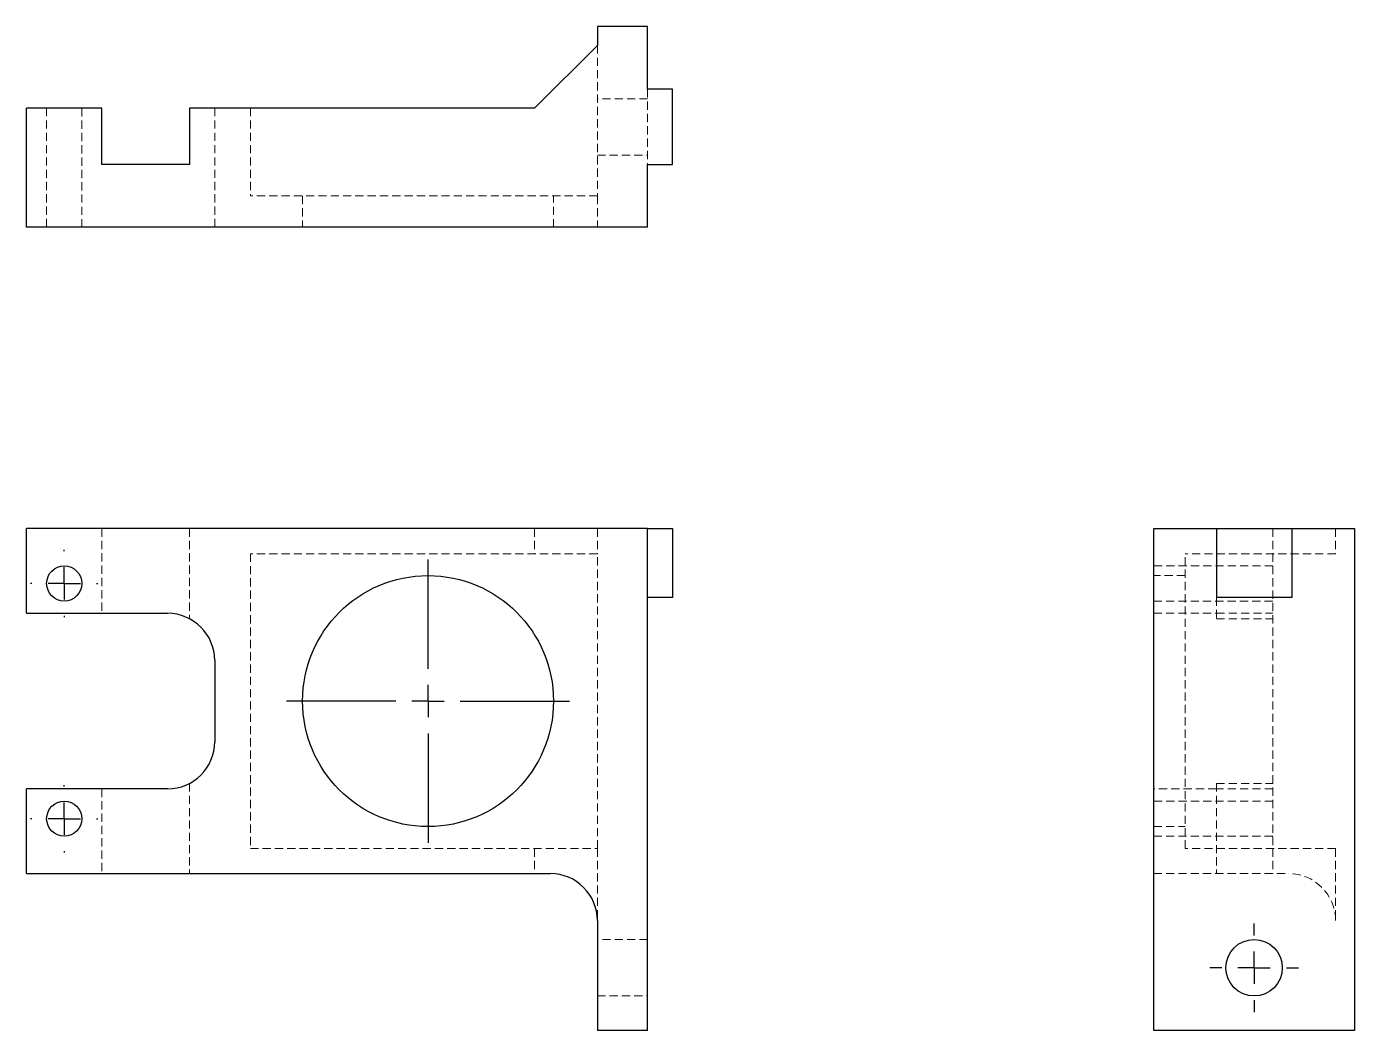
# Model space of a CAD drawing. Header units: millimetres. Extents: x 33 to 239, y 18 to 174.
import ezdxf

# ---------------------------------------------------------------- set-up
doc = ezdxf.new("R2010")
doc.units = ezdxf.units.MM
doc.linetypes.add('HIDDEN', pattern=[1.905, 1.27, -0.635])
doc.layers.add('10', color=7, linetype='Continuous')

# ---------------------------------------------------------------- blocks, each defined once
blk = doc.blocks.new('SW_CENTERMARKSYMBOL_0')
at = {"layer": '10', "color": 0}
for p, q in [((0, 5), (0, 21.92)), ((0, 0), (0, 2.5)), ((-5, 0), (-21.92, 0)), ((0, 0), (-2.5, 0)), ((0, 0), (0, -2.5)), ((0, 0), (2.5, 0)), ((5, 0), (21.92, 0)), ((0, -5), (0, -21.92))]:
    blk.add_line(p, q, dxfattribs=at)
blk = doc.blocks.new('SW_CENTERMARKSYMBOL_1')
at = {"layer": '10', "color": 0}
for p, q in [((0, 5), (0, 5.22)), ((0, 0), (0, 2.5)), ((-5, 0), (-5.22, 0)), ((0, 0), (-2.5, 0)), ((0, 0), (0, -2.5)), ((0, 0), (2.5, 0)), ((5, 0), (5.22, 0)), ((0, -5), (0, -5.22))]:
    blk.add_line(p, q, dxfattribs=at)
blk = doc.blocks.new('SW_CENTERMARKSYMBOL_2')
at = {"layer": '10', "color": 0}
for p, q in [((0, 5), (0, 5.22)), ((0, 0), (0, 2.5)), ((-5, 0), (-5.22, 0)), ((0, 0), (-2.5, 0)), ((0, 0), (0, -2.5)), ((0, 0), (2.5, 0)), ((5, 0), (5.22, 0)), ((0, -5), (0, -5.22))]:
    blk.add_line(p, q, dxfattribs=at)
blk = doc.blocks.new('SW_CENTERMARKSYMBOL_3')
at = {"layer": '10', "color": 0}
for p, q in [((0, 5), (0, 6.87)), ((0, 0), (0, 2.5)), ((-5, 0), (-6.87, 0)), ((0, 0), (-2.5, 0)), ((0, 0), (0, -2.5)), ((0, 0), (2.5, 0)), ((5, 0), (6.87, 0)), ((0, -5), (0, -6.87))]:
    blk.add_line(p, q, dxfattribs=at)

msp = doc.modelspace()

# ---------------------------------------------------------------- linework, layer by layer
at = {"color": 7, "linetype": 'Continuous', "lineweight": 25}
for p, q in [((121.35, 173.53), (121.35, 170.62)), ((129.12, 173.53), (121.35, 173.53)), ((129.12, 163.83), (129.12, 173.53)), ((121.35, 170.62), (111.64, 160.91)), ((133, 163.83), (129.12, 163.83)), ((133, 152.17), (133, 163.83)), ((33, 142.47), (33, 160.91)), ((44.65, 160.91), (33, 160.91)), ((44.65, 152.17), (44.65, 160.91)), ((58.24, 160.91), (58.24, 152.17)), ((111.64, 160.91), (58.24, 160.91)), ((58.24, 152.17), (44.65, 152.17)), ((129.12, 152.17), (133, 152.17)), ((129.12, 142.47), (129.12, 152.17)), ((129.12, 142.47), (33, 142.47)), ((33, 82.72), (33, 95.83)), ((129.12, 95.83), (33, 95.83)), ((129.12, 18.17), (129.12, 95.83)), ((129.12, 95.83), (133, 95.83)), ((133, 95.83), (133, 85.16)), ((207.47, 18.17), (207.47, 95.83)), ((207.47, 95.83), (217.17, 95.83)), ((217.17, 95.83), (217.17, 85.16)), ((217.17, 95.83), (228.83, 95.83)), ((228.83, 95.83), (228.83, 85.16)), ((228.83, 95.83), (238.53, 95.83)), ((238.53, 95.83), (238.53, 18.17)), ((133, 85.16), (129.12, 85.16)), ((228.83, 85.16), (217.17, 85.16)), ((33, 82.72), (54.84, 82.72)), ((62.13, 75.44), (62.13, 62.83)), ((33, 42.44), (33, 55.54)), ((54.84, 55.54), (33, 55.54)), ((33, 42.44), (114.07, 42.44)), ((121.35, 35.16), (121.35, 18.17)), ((129.12, 18.17), (121.35, 18.17)), ((238.53, 18.17), (207.47, 18.17))]:
    msp.add_line(p, q, dxfattribs=at)
at = {"color": 7, "linetype": 'HIDDEN', "lineweight": 18}
for p, q in [((121.35, 170.62), (121.35, 147.32)), ((129.12, 163.83), (129.12, 152.17)), ((36.11, 160.91), (36.11, 142.47)), ((41.54, 142.47), (41.54, 160.91)), ((62.13, 160.91), (62.13, 142.47)), ((67.64, 160.91), (67.64, 147.32)), ((129.12, 162.37), (121.35, 162.37)), ((121.35, 153.63), (129.12, 153.63)), ((121.35, 147.32), (67.64, 147.32)), ((75.72, 147.32), (75.72, 142.47)), ((114.55, 142.47), (114.55, 147.32)), ((121.35, 147.32), (121.35, 142.47)), ((44.65, 95.83), (44.65, 82.72)), ((58.24, 95.83), (58.24, 81.88)), ((111.64, 95.83), (111.64, 91.95)), ((121.35, 95.83), (121.35, 91.95)), ((225.91, 95.83), (225.91, 91.95)), ((235.62, 95.83), (235.62, 91.95)), ((121.35, 91.95), (67.64, 91.95)), ((67.64, 91.95), (67.64, 46.32)), ((121.35, 46.32), (121.35, 91.95)), ((235.62, 91.95), (212.32, 91.95)), ((212.32, 46.32), (212.32, 91.95)), ((225.91, 91.95), (225.91, 46.32)), ((225.91, 90.06), (207.47, 90.06)), ((212.32, 88.55), (207.47, 88.55)), ((207.47, 84.62), (225.91, 84.62)), ((217.17, 85.16), (217.17, 81.88)), ((207.47, 82.72), (217.17, 82.72)), ((217.17, 82.72), (225.91, 82.72)), ((217.17, 81.88), (225.91, 81.88)), ((44.65, 55.54), (44.65, 42.44)), ((58.24, 56.39), (58.24, 42.44)), ((217.17, 55.54), (207.47, 55.54)), ((217.17, 56.39), (225.91, 56.39)), ((217.17, 56.39), (217.17, 42.44)), ((225.91, 55.54), (217.17, 55.54)), ((225.91, 53.65), (207.47, 53.65)), ((207.47, 49.72), (212.32, 49.72)), ((207.47, 48.21), (225.91, 48.21)), ((67.64, 46.32), (121.35, 46.32)), ((111.64, 46.32), (111.64, 42.44)), ((121.35, 46.32), (121.35, 35.16)), ((235.62, 46.32), (212.32, 46.32)), ((225.91, 46.32), (225.91, 42.44)), ((235.62, 46.32), (235.62, 35.16)), ((207.47, 42.44), (228.34, 42.44)), ((129.12, 32.24), (121.35, 32.24)), ((121.35, 23.5), (129.12, 23.5))]:
    msp.add_line(p, q, dxfattribs=at)
at = {"color": 7, "linetype": 'Continuous', "lineweight": 25}
for centre, radius in [((38.83, 87.34), 2.72), ((95.14, 69.14), 19.42), ((38.83, 50.93), 2.72), ((223, 27.87), 4.37)]:
    msp.add_circle(centre, radius, dxfattribs=at)
for centre, start, end in [((54.84, 75.44), 0, 90), ((54.84, 62.83), 270, 0), ((114.07, 35.16), 0, 90)]:
    msp.add_arc(centre, 7.28, start, end, dxfattribs=at)
at = {"color": 7, "linetype": 'HIDDEN', "lineweight": 18}
msp.add_arc((228.34, 35.16), 7.28, 0, 90, dxfattribs=at)

# ---------------------------------------------------------------- block references
at = {"layer": '10'}
for name, p in [('SW_CENTERMARKSYMBOL_1', (38.83, 87.34)), ('SW_CENTERMARKSYMBOL_0', (95.14, 69.14)), ('SW_CENTERMARKSYMBOL_2', (38.83, 50.93)), ('SW_CENTERMARKSYMBOL_3', (223, 27.87))]:
    msp.add_blockref(name, p, dxfattribs=at)

doc.saveas('drawing.dxf')
